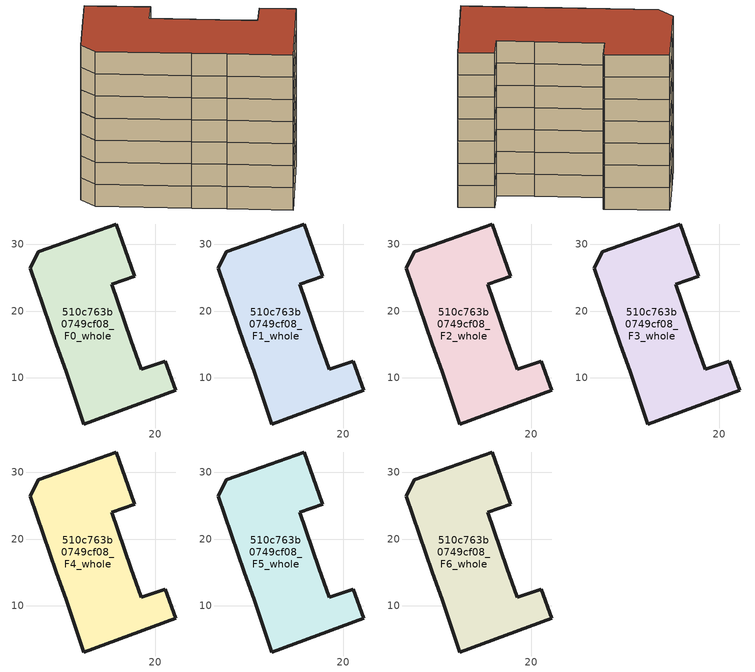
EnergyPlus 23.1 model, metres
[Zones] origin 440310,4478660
510c763b0749cf08_F0_whole
 floor ground (EU_floor_Construction): 14.16,33.05 16.9,25.37 16.95,25.22 13.54,24.04 16.37,15.75 17.9,11.27 21.54,12.48 23.1,8.13 9.34,3.1 6.71,10.96 5.24,15.05 1.31,26.43 2.5,28.88 7.81,30.78 z0
 wall outside (EU_wall_Construction): 14.16,33.05 7.81,30.78 2.5,28.88 1.31,26.43 5.24,15.05 6.71,10.96 9.34,3.1 23.1,8.13 21.54,12.48 17.9,11.27 16.37,15.75 13.54,24.04 16.95,25.22 16.9,25.37 14.16,33.05 z0:3
510c763b0749cf08_F1_whole
 floor to 510c763b0749cf08_F0_whole (EU_floor_Construction): 14.16,33.05 16.9,25.37 16.95,25.22 13.54,24.04 16.37,15.75 17.9,11.27 21.54,12.48 23.1,8.13 9.34,3.1 6.71,10.96 5.24,15.05 1.31,26.43 2.5,28.88 7.81,30.78 z3
 wall outside (EU_wall_Construction): 14.16,33.05 7.81,30.78 2.5,28.88 1.31,26.43 5.24,15.05 6.71,10.96 9.34,3.1 23.1,8.13 21.54,12.48 17.9,11.27 16.37,15.75 13.54,24.04 16.95,25.22 16.9,25.37 14.16,33.05 z3:6
510c763b0749cf08_F2_whole
 floor to 510c763b0749cf08_F1_whole (EU_floor_Construction): 14.16,33.05 16.9,25.37 16.95,25.22 13.54,24.04 16.37,15.75 17.9,11.27 21.54,12.48 23.1,8.13 9.34,3.1 6.71,10.96 5.24,15.05 1.31,26.43 2.5,28.88 7.81,30.78 z6
 wall outside (EU_wall_Construction): 14.16,33.05 7.81,30.78 2.5,28.88 1.31,26.43 5.24,15.05 6.71,10.96 9.34,3.1 23.1,8.13 21.54,12.48 17.9,11.27 16.37,15.75 13.54,24.04 16.95,25.22 16.9,25.37 14.16,33.05 z6:9
510c763b0749cf08_F3_whole
 floor to 510c763b0749cf08_F2_whole (EU_floor_Construction): 14.16,33.05 16.9,25.37 16.95,25.22 13.54,24.04 16.37,15.75 17.9,11.27 21.54,12.48 23.1,8.13 9.34,3.1 6.71,10.96 5.24,15.05 1.31,26.43 2.5,28.88 7.81,30.78 z9
 wall outside (EU_wall_Construction): 14.16,33.05 7.81,30.78 2.5,28.88 1.31,26.43 5.24,15.05 6.71,10.96 9.34,3.1 23.1,8.13 21.54,12.48 17.9,11.27 16.37,15.75 13.54,24.04 16.95,25.22 16.9,25.37 14.16,33.05 z9:12
510c763b0749cf08_F4_whole
 floor to 510c763b0749cf08_F3_whole (EU_floor_Construction): 14.16,33.05 16.9,25.37 16.95,25.22 13.54,24.04 16.37,15.75 17.9,11.27 21.54,12.48 23.1,8.13 9.34,3.1 6.71,10.96 5.24,15.05 1.31,26.43 2.5,28.88 7.81,30.78 z12
 wall outside (EU_wall_Construction): 14.16,33.05 7.81,30.78 2.5,28.88 1.31,26.43 5.24,15.05 6.71,10.96 9.34,3.1 23.1,8.13 21.54,12.48 17.9,11.27 16.37,15.75 13.54,24.04 16.95,25.22 16.9,25.37 14.16,33.05 z12:15
510c763b0749cf08_F5_whole
 floor to 510c763b0749cf08_F4_whole (EU_floor_Construction): 14.16,33.05 16.9,25.37 16.95,25.22 13.54,24.04 16.37,15.75 17.9,11.27 21.54,12.48 23.1,8.13 9.34,3.1 6.71,10.96 5.24,15.05 1.31,26.43 2.5,28.88 7.81,30.78 z15
 wall outside (EU_wall_Construction): 14.16,33.05 7.81,30.78 2.5,28.88 1.31,26.43 5.24,15.05 6.71,10.96 9.34,3.1 23.1,8.13 21.54,12.48 17.9,11.27 16.37,15.75 13.54,24.04 16.95,25.22 16.9,25.37 14.16,33.05 z15:18
510c763b0749cf08_F6_whole
 floor to 510c763b0749cf08_F5_whole (EU_floor_Construction): 14.16,33.05 16.9,25.37 16.95,25.22 13.54,24.04 16.37,15.75 17.9,11.27 21.54,12.48 23.1,8.13 9.34,3.1 6.71,10.96 5.24,15.05 1.31,26.43 2.5,28.88 7.81,30.78 z18
 wall outside (EU_wall_Construction): 14.16,33.05 7.81,30.78 2.5,28.88 1.31,26.43 5.24,15.05 6.71,10.96 9.34,3.1 23.1,8.13 21.54,12.48 17.9,11.27 16.37,15.75 13.54,24.04 16.95,25.22 16.9,25.37 14.16,33.05 z18:21
 roof outside (EU_roof_Construction): 23.1,8.13 21.54,12.48 17.9,11.27 16.37,15.75 13.54,24.04 16.95,25.22 16.9,25.37 14.16,33.05 7.81,30.78 2.5,28.88 1.31,26.43 5.24,15.05 6.71,10.96 9.34,3.1 z21
[Building]
EU S2 Campaign: North Axis=0; Terrain=City; Solar Distribution=FullExterior
[Site:Location]
Madrid: Latitude=40.5; Longitude=-3.5; Time Zone=1; Elevation=609
[SizingPeriod:WeatherFileDays]
AnnualSizingPeriod: Begin Month=1; Begin Day of Month=1; End Month=12; End Day of Month=31; Day of Week for Start Day=Monday; Use Weather File Daylight Saving Period=No; Use Weather File Rain and Snow Indicators=No
[MATERIAL]
EU_InternalMass_Material: Roughness=MediumRough; Thickness=0.1; Conductivity=1; Density=1800; Specific Heat=900; Thermal Absorptance=0.9; Solar Absorptance=0.7; Visible Absorptance=0.7
[MATERIAL:NOMASS] Roughness=MediumRough; Thermal Absorptance=0.9; Solar Absorptance=0.7; Visible Absorptance=0.7
Name | Thermal Resistance
EU_wall_NoMass | 0.459673
EU_roof_NoMass | 0.495815
EU_floor_NoMass | 0.788942
[CONSTRUCTION]
EU_wall_Construction: EU_wall_NoMass
EU_roof_Construction: EU_roof_NoMass
EU_floor_Construction: EU_floor_NoMass
EU_InternalMass_Construction: EU_InternalMass_Material
[ZONE] Type=1; Multiplier=1; Ceiling Height=autocalculate; Volume=993.813; Floor Area=autocalculate; Part of Total Floor Area=Yes
510c763b0749cf08_F0_whole; 510c763b0749cf08_F1_whole; 510c763b0749cf08_F2_whole; 510c763b0749cf08_F3_whole; 510c763b0749cf08_F4_whole; 510c763b0749cf08_F5_whole; 510c763b0749cf08_F6_whole
[INTERNALMASS] Construction=EU_InternalMass_Construction; Surface Area=331.271
Name | Zone or ZoneList
510c763b0749cf08_F0_whole_EU_InternalMass | 510c763b0749cf08_F0_whole
510c763b0749cf08_F1_whole_EU_InternalMass | 510c763b0749cf08_F1_whole
510c763b0749cf08_F2_whole_EU_InternalMass | 510c763b0749cf08_F2_whole
510c763b0749cf08_F3_whole_EU_InternalMass | 510c763b0749cf08_F3_whole
510c763b0749cf08_F4_whole_EU_InternalMass | 510c763b0749cf08_F4_whole
510c763b0749cf08_F5_whole_EU_InternalMass | 510c763b0749cf08_F5_whole
510c763b0749cf08_F6_whole_EU_InternalMass | 510c763b0749cf08_F6_whole
[OTHEREQUIPMENT] Fuel Type=Electricity; Design Level Calculation Method=Watts/Area; Power per Zone Floor Area=1; Fraction Latent=0; Fraction Radiant=0; Fraction Lost=0; Carbon Dioxide Generation Rate=0; EndUse Subcategory=EU_Step8_InternalGains
Name | Zone or ZoneList or Space or SpaceList | Schedule
EU_Step8_InternalGain_510c763b0749cf08_F0_whole_f000 | 510c763b0749cf08_F0_whole | EU_Step8_GainSchedule_510c763b0749cf08_F0_whole_f000
EU_Step8_InternalGain_510c763b0749cf08_F1_whole_f000 | 510c763b0749cf08_F1_whole | EU_Step8_GainSchedule_510c763b0749cf08_F1_whole_f000
EU_Step8_InternalGain_510c763b0749cf08_F2_whole_f000 | 510c763b0749cf08_F2_whole | EU_Step8_GainSchedule_510c763b0749cf08_F2_whole_f000
EU_Step8_InternalGain_510c763b0749cf08_F3_whole_f000 | 510c763b0749cf08_F3_whole | EU_Step8_GainSchedule_510c763b0749cf08_F3_whole_f000
EU_Step8_InternalGain_510c763b0749cf08_F4_whole_f000 | 510c763b0749cf08_F4_whole | EU_Step8_GainSchedule_510c763b0749cf08_F4_whole_f000
EU_Step8_InternalGain_510c763b0749cf08_F5_whole_f000 | 510c763b0749cf08_F5_whole | EU_Step8_GainSchedule_510c763b0749cf08_F5_whole_f000
EU_Step8_InternalGain_510c763b0749cf08_F6_whole_f000 | 510c763b0749cf08_F6_whole | EU_Step8_GainSchedule_510c763b0749cf08_F6_whole_f000
[ZONEVENTILATION:DESIGNFLOWRATE] Schedule=EU_AlwaysOn; Design Flow Rate Calculation Method=AirChanges/Hour; Air Changes per Hour=0.719161; Ventilation Type=Natural; Fan Pressure Rise=0; Fan Total Efficiency=1; Constant Term Coefficient=1; Temperature Term Coefficient=0; Velocity Term Coefficient=0; Velocity Squared Term Coefficient=0; Minimum Indoor Temperature=-100; Maximum Indoor Temperature=100; Delta Temperature=-100; Minimum Outdoor Temperature=-100; Maximum Outdoor Temperature=100; Maximum Wind Speed=40
Name | Zone or ZoneList or Space or SpaceList
EU_ConstantAir_510c763b0749cf08_F0_whole | 510c763b0749cf08_F0_whole
EU_ConstantAir_510c763b0749cf08_F1_whole | 510c763b0749cf08_F1_whole
EU_ConstantAir_510c763b0749cf08_F2_whole | 510c763b0749cf08_F2_whole
EU_ConstantAir_510c763b0749cf08_F3_whole | 510c763b0749cf08_F3_whole
EU_ConstantAir_510c763b0749cf08_F4_whole | 510c763b0749cf08_F4_whole
EU_ConstantAir_510c763b0749cf08_F5_whole | 510c763b0749cf08_F5_whole
EU_ConstantAir_510c763b0749cf08_F6_whole | 510c763b0749cf08_F6_whole
[HVACTEMPLATE:THERMOSTAT] Constant Heating Setpoint=20; Constant Cooling Setpoint=50
EU_HeatOnly_510c763b0749cf08_F0_whole; EU_HeatOnly_510c763b0749cf08_F1_whole; EU_HeatOnly_510c763b0749cf08_F2_whole; EU_HeatOnly_510c763b0749cf08_F3_whole; EU_HeatOnly_510c763b0749cf08_F4_whole; EU_HeatOnly_510c763b0749cf08_F5_whole; EU_HeatOnly_510c763b0749cf08_F6_whole
[HVACTEMPLATE:ZONE:IDEALLOADSAIRSYSTEM] System Availability Schedule=EU_AlwaysOn; Maximum Heating Supply Air Temperature=50; Minimum Cooling Supply Air Temperature=13; Maximum Heating Supply Air Humidity Ratio=0.0156; Minimum Cooling Supply Air Humidity Ratio=0.0077; Heating Limit=NoLimit; Cooling Limit=NoLimit; Heating Availability Schedule=EU_AlwaysOn; Cooling Availability Schedule=EU_CoolingOff; Dehumidification Control Type=ConstantSensibleHeatRatio; Cooling Sensible Heat Ratio=0.7; Dehumidification Setpoint=60; Humidification Control Type=None; Humidification Setpoint=30; Outdoor Air Method=None; Outdoor Air Flow Rate per Person=0.00944; Outdoor Air Flow Rate per Zone Floor Area=0; Outdoor Air Flow Rate per Zone=0; Demand Controlled Ventilation Type=None; Outdoor Air Economizer Type=NoEconomizer; Heat Recovery Type=None; Sensible Heat Recovery Effectiveness=0.7; Latent Heat Recovery Effectiveness=0.65
Name | Template Thermostat
510c763b0749cf08_F0_whole | EU_HeatOnly_510c763b0749cf08_F0_whole
510c763b0749cf08_F1_whole | EU_HeatOnly_510c763b0749cf08_F1_whole
510c763b0749cf08_F2_whole | EU_HeatOnly_510c763b0749cf08_F2_whole
510c763b0749cf08_F3_whole | EU_HeatOnly_510c763b0749cf08_F3_whole
510c763b0749cf08_F4_whole | EU_HeatOnly_510c763b0749cf08_F4_whole
510c763b0749cf08_F5_whole | EU_HeatOnly_510c763b0749cf08_F5_whole
510c763b0749cf08_F6_whole | EU_HeatOnly_510c763b0749cf08_F6_whole
[SIZING:ZONE] Zone Cooling Design Supply Air Temperature Input Method=SupplyAirTemperature; Zone Cooling Design Supply Air Temperature=13; Zone Heating Design Supply Air Temperature Input Method=SupplyAirTemperature; Zone Heating Design Supply Air Temperature=50; Zone Cooling Design Supply Air Humidity Ratio=0.008; Zone Heating Design Supply Air Humidity Ratio=0.008; Cooling Design Air Flow Method=DesignDay; Cooling Design Air Flow Rate=0; Cooling Minimum Air Flow per Zone Floor Area=0.000762; Cooling Minimum Air Flow=0; Cooling Minimum Air Flow Fraction=0.2; Heating Design Air Flow Method=DesignDay; Heating Design Air Flow Rate=0; Heating Maximum Air Flow per Zone Floor Area=0.002032; Heating Maximum Air Flow=0.141576; Heating Maximum Air Flow Fraction=0.3; Account for Dedicated Outdoor Air System=No; Dedicated Outdoor Air System Control Strategy=NeutralSupplyAir; Dedicated Outdoor Air Low Setpoint Temperature for Design=autosize; Dedicated Outdoor Air High Setpoint Temperature for Design=autosize; Zone Load Sizing Method=Sensible Load Only No Latent Load; Zone Latent Cooling Design Supply Air Humidity Ratio Input Method=HumidityRatioDifference; Zone Cooling Design Supply Air Humidity Ratio Difference=0.005; Zone Latent Heating Design Supply Air Humidity Ratio Input Method=HumidityRatioDifference; Zone Humidification Design Supply Air Humidity Ratio Difference=0.005
510c763b0749cf08_F0_whole; 510c763b0749cf08_F1_whole; 510c763b0749cf08_F2_whole; 510c763b0749cf08_F3_whole; 510c763b0749cf08_F4_whole; 510c763b0749cf08_F5_whole; 510c763b0749cf08_F6_whole
[SCHEDULE:CONSTANT]
Name | Hourly Value
EU_AlwaysOn | 1
EU_CoolingOff | 0
[SCHEDULE:FILE] Column Number=1; Rows to Skip at Top=0; Number of Hours of Data=8760; Column Separator=Comma; Interpolate to Timestep=No; Minutes per Item=60; Adjust Schedule for Daylight Savings=Yes
Name | File
EU_Step8_GainSchedule_510c763b0749cf08_F0_whole_f000 | C:\Users\o_iseri\Desktop\OpenUBEM\openubem\outputs\eu_evidence\EU-11\ES-MAD-BERRUGUETE\idfs\510c763b0749cf08\510c763b0749cf08_F0_whole_f000_gain.csv
EU_Step8_GainSchedule_510c763b0749cf08_F1_whole_f000 | C:\Users\o_iseri\Desktop\OpenUBEM\openubem\outputs\eu_evidence\EU-11\ES-MAD-BERRUGUETE\idfs\510c763b0749cf08\510c763b0749cf08_F1_whole_f000_gain.csv
EU_Step8_GainSchedule_510c763b0749cf08_F2_whole_f000 | C:\Users\o_iseri\Desktop\OpenUBEM\openubem\outputs\eu_evidence\EU-11\ES-MAD-BERRUGUETE\idfs\510c763b0749cf08\510c763b0749cf08_F2_whole_f000_gain.csv
EU_Step8_GainSchedule_510c763b0749cf08_F3_whole_f000 | C:\Users\o_iseri\Desktop\OpenUBEM\openubem\outputs\eu_evidence\EU-11\ES-MAD-BERRUGUETE\idfs\510c763b0749cf08\510c763b0749cf08_F3_whole_f000_gain.csv
EU_Step8_GainSchedule_510c763b0749cf08_F4_whole_f000 | C:\Users\o_iseri\Desktop\OpenUBEM\openubem\outputs\eu_evidence\EU-11\ES-MAD-BERRUGUETE\idfs\510c763b0749cf08\510c763b0749cf08_F4_whole_f000_gain.csv
EU_Step8_GainSchedule_510c763b0749cf08_F5_whole_f000 | C:\Users\o_iseri\Desktop\OpenUBEM\openubem\outputs\eu_evidence\EU-11\ES-MAD-BERRUGUETE\idfs\510c763b0749cf08\510c763b0749cf08_F5_whole_f000_gain.csv
EU_Step8_GainSchedule_510c763b0749cf08_F6_whole_f000 | C:\Users\o_iseri\Desktop\OpenUBEM\openubem\outputs\eu_evidence\EU-11\ES-MAD-BERRUGUETE\idfs\510c763b0749cf08\510c763b0749cf08_F6_whole_f000_gain.csv
